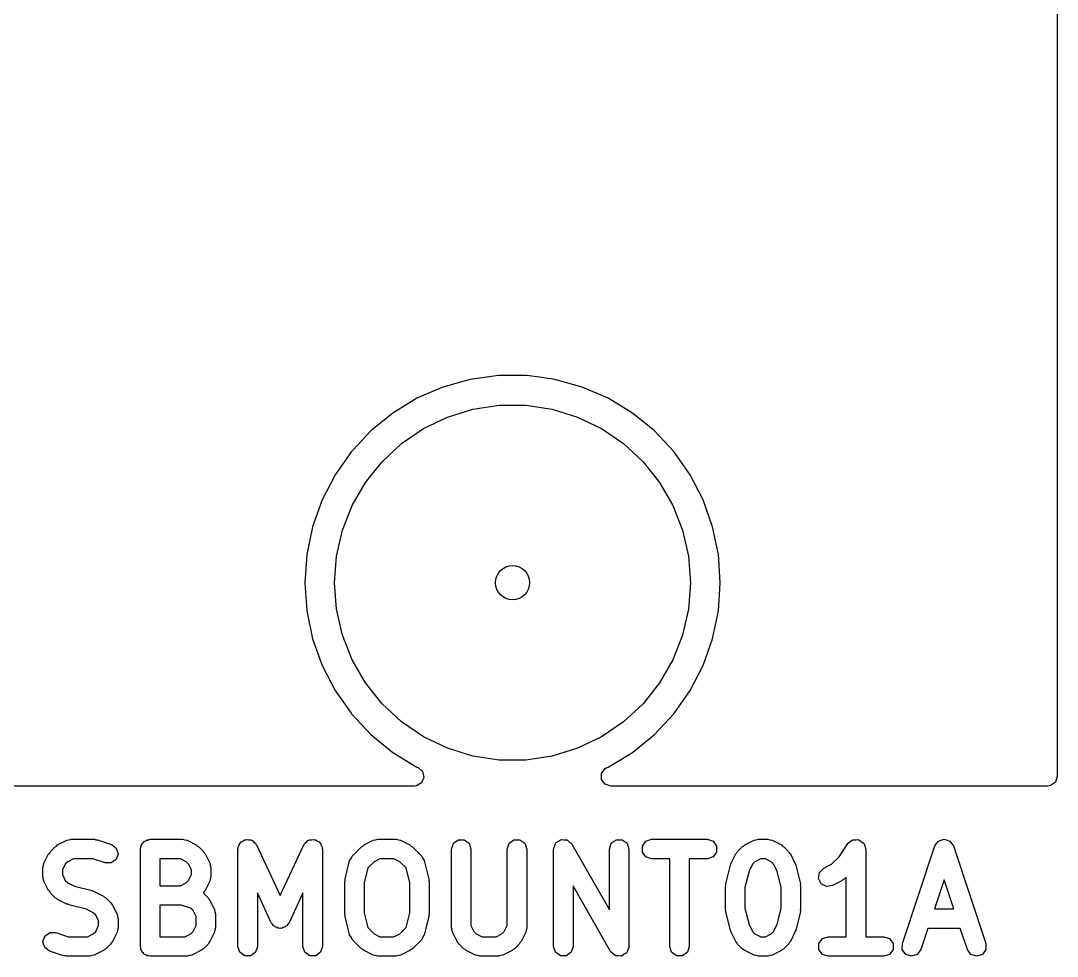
# Model space of a CAD drawing. Extents: x 4.87 to 6.84, y -3.89 to -3.11.
# Drawn here: x 6.4176 to 6.8361, y -3.8702 to -3.4923 of the extents above; entities that cross this region are included whole.
import ezdxf

# ---------------------------------------------------------------- set-up
doc = ezdxf.new("R2010")
doc.units = 0
doc.header["$MEASUREMENT"] = 0
doc.layers.add('BLACK', color=7, linetype='CONTINUOUS')

msp = doc.modelspace()

# ---------------------------------------------------------------- linework, layer by layer
at = {"layer": 'BLACK', "linetype": 'CONTINUOUS'}
for p, q in [((6.83608, -3.19064), (6.83608, -3.79754)), ((6.61042, -3.63561), (6.59908, -3.63717)), ((6.62187, -3.63561), (6.61042, -3.63561)), ((6.62685, -3.6363), (6.62187, -3.63561)), ((6.63321, -3.63717), (6.62685, -3.6363)), ((6.58805, -3.64026), (6.5847, -3.64171)), ((6.59611, -3.638), (6.58805, -3.64026)), ((6.58805, -3.64026), (6.58805, -3.64026)), ((6.58805, -3.64026), (6.58805, -3.64026)), ((6.59908, -3.63717), (6.59611, -3.638)), ((6.59908, -3.63717), (6.59908, -3.63717)), ((6.64423, -3.64026), (6.63321, -3.63717)), ((6.63321, -3.63717), (6.63321, -3.63717)), ((6.63321, -3.63717), (6.63321, -3.63717)), ((6.65473, -3.64482), (6.64423, -3.64026)), ((6.57755, -3.64482), (6.56777, -3.65077)), ((6.5847, -3.64171), (6.57755, -3.64482)), ((6.57755, -3.64482), (6.57755, -3.64482)), ((6.57755, -3.64482), (6.57755, -3.64482)), ((6.57755, -3.64482), (6.57755, -3.64482)), ((6.65756, -3.64654), (6.65473, -3.64482)), ((6.65473, -3.64482), (6.65473, -3.64482)), ((6.65473, -3.64482), (6.65473, -3.64482)), ((6.65473, -3.64482), (6.65473, -3.64482)), ((6.58989, -3.65241), (6.60015, -3.64924)), ((6.60015, -3.64924), (6.61077, -3.64764)), ((6.61077, -3.64764), (6.62151, -3.64764)), ((6.62151, -3.64764), (6.63213, -3.64924)), ((6.63213, -3.64924), (6.64239, -3.65241)), ((6.66451, -3.65077), (6.65756, -3.64654)), ((6.56777, -3.65077), (6.55889, -3.65799)), ((6.56777, -3.65077), (6.56777, -3.65077)), ((6.58022, -3.65707), (6.58989, -3.65241)), ((6.64239, -3.65241), (6.65207, -3.65707)), ((6.67339, -3.65799), (6.66451, -3.65077)), ((6.57134, -3.66312), (6.58022, -3.65707)), ((6.65207, -3.65707), (6.66094, -3.66312)), ((6.55889, -3.65799), (6.55177, -3.66561)), ((6.68121, -3.66636), (6.67339, -3.65799)), ((6.55177, -3.66561), (6.55108, -3.66636)), ((6.56347, -3.67042), (6.57134, -3.66312)), ((6.66094, -3.66312), (6.66881, -3.67042)), ((6.55108, -3.66636), (6.54448, -3.67571)), ((6.55108, -3.66636), (6.55108, -3.66636)), ((6.55678, -3.67882), (6.56347, -3.67042)), ((6.66881, -3.67042), (6.67551, -3.67882)), ((6.68781, -3.67571), (6.68121, -3.66636)), ((6.54448, -3.67571), (6.53921, -3.68587)), ((6.55141, -3.68812), (6.55678, -3.67882)), ((6.67551, -3.67882), (6.68088, -3.68812)), ((6.69307, -3.68587), (6.68781, -3.67571)), ((6.53921, -3.68587), (6.53538, -3.69666)), ((6.69691, -3.69666), (6.69307, -3.68587)), ((6.54748, -3.69811), (6.55141, -3.68812)), ((6.68088, -3.68812), (6.6848, -3.69811)), ((6.53538, -3.69666), (6.53305, -3.70787)), ((6.54509, -3.70858), (6.54748, -3.69811)), ((6.6848, -3.69811), (6.68719, -3.70858)), ((6.69924, -3.70787), (6.69691, -3.69666)), ((6.53305, -3.70787), (6.53227, -3.71929)), ((6.53305, -3.70787), (6.53305, -3.70787)), ((6.69938, -3.70992), (6.69924, -3.70787)), ((6.54429, -3.71929), (6.54509, -3.70858)), ((6.68719, -3.70858), (6.68799, -3.71929)), ((6.70002, -3.71929), (6.69938, -3.70992)), ((6.53227, -3.71929), (6.53227, -3.71929)), ((6.53227, -3.71929), (6.53305, -3.73071)), ((6.54509, -3.73), (6.54429, -3.71929)), ((6.68799, -3.71929), (6.68719, -3.73)), ((6.69984, -3.72187), (6.70002, -3.71929)), ((6.70002, -3.71929), (6.70002, -3.71929)), ((6.69924, -3.73071), (6.69984, -3.72187)), ((6.53305, -3.73071), (6.53305, -3.73071)), ((6.53305, -3.73071), (6.53537, -3.7419)), ((6.54748, -3.74047), (6.54509, -3.73)), ((6.68719, -3.73), (6.6848, -3.74047)), ((6.69691, -3.74192), (6.69924, -3.73071)), ((6.55141, -3.75047), (6.54748, -3.74047)), ((6.6848, -3.74047), (6.68088, -3.75047)), ((6.53537, -3.7419), (6.53538, -3.74192)), ((6.53538, -3.74192), (6.53539, -3.74195)), ((6.53539, -3.74195), (6.53921, -3.75271)), ((6.69307, -3.75271), (6.69691, -3.74192)), ((6.53921, -3.75271), (6.54448, -3.76287)), ((6.55678, -3.75977), (6.55141, -3.75047)), ((6.68088, -3.75047), (6.67551, -3.75977)), ((6.68781, -3.76287), (6.69307, -3.75271)), ((6.56347, -3.76816), (6.55678, -3.75977)), ((6.67551, -3.75977), (6.66881, -3.76816)), ((6.54448, -3.76287), (6.55094, -3.77203)), ((6.68121, -3.77222), (6.68781, -3.76287)), ((6.57134, -3.77547), (6.56347, -3.76816)), ((6.66881, -3.76816), (6.66094, -3.77547)), ((6.55094, -3.77203), (6.55108, -3.77222)), ((6.55108, -3.77222), (6.55889, -3.78059)), ((6.67339, -3.78059), (6.68121, -3.77222)), ((6.58022, -3.78152), (6.57134, -3.77547)), ((6.66094, -3.77547), (6.65207, -3.78152)), ((6.55889, -3.78059), (6.56777, -3.78782)), ((6.58989, -3.78618), (6.58022, -3.78152)), ((6.65207, -3.78152), (6.64239, -3.78618)), ((6.66451, -3.78782), (6.67339, -3.78059)), ((6.60015, -3.78934), (6.58989, -3.78618)), ((6.64239, -3.78618), (6.63213, -3.78934)), ((6.56777, -3.78782), (6.57755, -3.79376)), ((6.61077, -3.79094), (6.60015, -3.78934)), ((6.62151, -3.79094), (6.61077, -3.79094)), ((6.63213, -3.78934), (6.62151, -3.79094)), ((6.65473, -3.79376), (6.66451, -3.78782)), ((6.57755, -3.79376), (6.57803, -3.79397)), ((6.57803, -3.79397), (6.57983, -3.79557)), ((6.57983, -3.79557), (6.58035, -3.79792)), ((6.6521, -3.79634), (6.65352, -3.79439)), ((6.65352, -3.79439), (6.65426, -3.79397)), ((6.65426, -3.79397), (6.65473, -3.79376)), ((6.57939, -3.80013), (6.57732, -3.80135)), ((6.58035, -3.79792), (6.57939, -3.80013)), ((6.6521, -3.79875), (6.6521, -3.79634)), ((6.65352, -3.8007), (6.6521, -3.79875)), ((6.83534, -3.79984), (6.83339, -3.80125)), ((6.83608, -3.79754), (6.83534, -3.79984)), ((6.57647, -3.80144), (6.35834, -3.80144)), ((6.57732, -3.80135), (6.57647, -3.80144)), ((6.65581, -3.80144), (6.65352, -3.8007)), ((6.83219, -3.80144), (6.65581, -3.80144)), ((6.83339, -3.80125), (6.83219, -3.80144)), ((6.43198, -3.82566), (6.43244, -3.82521)), ((6.43244, -3.82521), (6.43618, -3.82334)), ((6.43618, -3.82334), (6.43708, -3.8232)), ((6.43708, -3.8232), (6.43795, -3.82292)), ((6.43795, -3.82292), (6.44732, -3.82292)), ((6.44732, -3.82292), (6.44793, -3.82312)), ((6.44793, -3.82312), (6.44856, -3.82312)), ((6.44856, -3.82312), (6.45419, -3.825)), ((6.45419, -3.825), (6.45615, -3.82644)), ((6.46607, -3.82564), (6.46644, -3.82514)), ((6.46644, -3.82514), (6.46663, -3.82454)), ((6.46663, -3.82454), (6.46714, -3.82418)), ((6.46714, -3.82418), (6.4675, -3.82367)), ((6.4675, -3.82367), (6.4681, -3.82348)), ((6.4681, -3.82348), (6.4686, -3.82311)), ((6.4686, -3.82311), (6.46922, -3.82311)), ((6.46922, -3.82311), (6.46982, -3.82292)), ((6.46982, -3.82292), (6.48294, -3.82292)), ((6.48294, -3.82292), (6.4838, -3.8232)), ((6.4838, -3.8232), (6.4847, -3.82334)), ((6.4847, -3.82334), (6.48845, -3.82521)), ((6.48845, -3.82521), (6.4889, -3.82566)), ((6.50574, -3.82536), (6.506, -3.82454)), ((6.506, -3.82454), (6.50631, -3.82432)), ((6.50631, -3.82432), (6.5065, -3.82398)), ((6.5065, -3.82398), (6.50728, -3.82362)), ((6.50728, -3.82362), (6.50797, -3.82311)), ((6.50797, -3.82311), (6.50836, -3.82311)), ((6.50836, -3.82311), (6.50871, -3.82295)), ((6.50871, -3.82295), (6.50955, -3.82311)), ((6.50955, -3.82311), (6.5104, -3.82311)), ((6.5104, -3.82311), (6.51072, -3.82334)), ((6.51072, -3.82334), (6.51109, -3.82342)), ((6.51109, -3.82342), (6.51168, -3.82404)), ((6.51168, -3.82404), (6.51237, -3.82454)), ((6.51237, -3.82454), (6.51249, -3.82491)), ((6.51249, -3.82491), (6.51275, -3.82519)), ((6.51275, -3.82519), (6.52231, -3.84567)), ((6.52231, -3.84567), (6.53187, -3.82519)), ((6.53187, -3.82519), (6.53213, -3.82491)), ((6.53213, -3.82491), (6.53225, -3.82454)), ((6.53225, -3.82454), (6.53294, -3.82404)), ((6.53294, -3.82404), (6.53353, -3.82342)), ((6.53353, -3.82342), (6.5339, -3.82334)), ((6.5339, -3.82334), (6.53422, -3.82311)), ((6.53422, -3.82311), (6.53507, -3.82311)), ((6.53507, -3.82311), (6.53591, -3.82295)), ((6.53591, -3.82295), (6.53626, -3.82311)), ((6.53626, -3.82311), (6.53665, -3.82311)), ((6.53665, -3.82311), (6.53734, -3.82362)), ((6.53734, -3.82362), (6.53812, -3.82398)), ((6.53812, -3.82398), (6.53831, -3.82432)), ((6.53831, -3.82432), (6.53862, -3.82454)), ((6.53862, -3.82454), (6.53888, -3.82536)), ((6.55571, -3.82566), (6.55617, -3.82521)), ((6.55617, -3.82521), (6.55992, -3.82334)), ((6.55992, -3.82334), (6.56082, -3.8232)), ((6.56082, -3.8232), (6.56168, -3.82292)), ((6.56168, -3.82292), (6.56918, -3.82292)), ((6.56918, -3.82292), (6.57004, -3.8232)), ((6.57004, -3.8232), (6.57094, -3.82334)), ((6.57094, -3.82334), (6.57469, -3.82521)), ((6.57469, -3.82521), (6.57514, -3.82566)), ((6.59149, -3.82686), (6.59224, -3.82454)), ((6.59224, -3.82454), (6.59421, -3.82311)), ((6.59421, -3.82311), (6.59664, -3.82311)), ((6.59664, -3.82311), (6.59861, -3.82454)), ((6.59861, -3.82454), (6.59936, -3.82686)), ((6.61399, -3.82686), (6.61474, -3.82454)), ((6.61474, -3.82454), (6.61671, -3.82311)), ((6.61671, -3.82311), (6.61914, -3.82311)), ((6.61914, -3.82311), (6.62111, -3.82454)), ((6.62111, -3.82454), (6.62186, -3.82686)), ((6.63317, -3.82551), (6.63349, -3.82454)), ((6.63349, -3.82454), (6.63367, -3.82441)), ((6.63367, -3.82441), (6.63376, -3.82421)), ((6.63376, -3.82421), (6.63463, -3.82371)), ((6.63463, -3.82371), (6.63545, -3.82311)), ((6.63545, -3.82311), (6.63568, -3.82311)), ((6.63568, -3.82311), (6.63587, -3.823)), ((6.63587, -3.823), (6.63688, -3.82311)), ((6.63688, -3.82311), (6.63789, -3.82311)), ((6.63789, -3.82311), (6.63807, -3.82325)), ((6.63807, -3.82325), (6.63829, -3.82327)), ((6.63829, -3.82327), (6.63904, -3.82395)), ((6.63904, -3.82395), (6.63986, -3.82454)), ((6.63986, -3.82454), (6.63992, -3.82476)), ((6.63992, -3.82476), (6.64009, -3.82491)), ((6.64009, -3.82491), (6.65523, -3.8514)), ((6.65523, -3.82686), (6.65598, -3.82454)), ((6.65598, -3.82454), (6.65795, -3.82311)), ((6.65795, -3.82311), (6.66038, -3.82311)), ((6.66038, -3.82311), (6.66235, -3.82454)), ((6.66235, -3.82454), (6.6631, -3.82686)), ((6.66855, -3.82564), (6.66998, -3.82367)), ((6.66998, -3.82367), (6.67229, -3.82292)), ((6.67229, -3.82292), (6.69479, -3.82292)), ((6.69479, -3.82292), (6.6971, -3.82367)), ((6.6971, -3.82367), (6.69853, -3.82564)), ((6.70945, -3.82566), (6.7099, -3.82521)), ((6.7099, -3.82521), (6.71365, -3.82334)), ((6.71365, -3.82334), (6.71455, -3.8232)), ((6.71455, -3.8232), (6.71541, -3.82292)), ((6.71541, -3.82292), (6.71916, -3.82292)), ((6.71916, -3.82292), (6.72002, -3.8232)), ((6.72002, -3.8232), (6.72092, -3.82334)), ((6.72092, -3.82334), (6.72467, -3.82521)), ((6.72467, -3.82521), (6.72512, -3.82566)), ((6.74797, -3.82998), (6.7515, -3.82468)), ((6.7515, -3.82468), (6.75157, -3.82462)), ((6.75157, -3.82462), (6.7516, -3.82454)), ((6.7516, -3.82454), (6.75252, -3.82387)), ((6.75252, -3.82387), (6.75341, -3.82317)), ((6.75341, -3.82317), (6.7535, -3.82316)), ((6.7535, -3.82316), (6.75356, -3.82311)), ((6.75356, -3.82311), (6.7547, -3.82311)), ((6.7547, -3.82311), (6.75585, -3.82307)), ((6.75585, -3.82307), (6.75591, -3.82311)), ((6.75591, -3.82311), (6.756, -3.82311)), ((6.756, -3.82311), (6.75692, -3.82379)), ((6.75692, -3.82379), (6.75787, -3.82442)), ((6.75787, -3.82442), (6.7579, -3.8245)), ((6.7579, -3.8245), (6.75797, -3.82454)), ((6.75797, -3.82454), (6.75832, -3.82563)), ((6.78667, -3.82561), (6.78737, -3.82466)), ((6.78737, -3.82466), (6.78806, -3.82369)), ((6.78806, -3.82369), (6.78809, -3.82368)), ((6.78809, -3.82368), (6.78811, -3.82366)), ((6.78811, -3.82366), (6.78924, -3.8233)), ((6.78924, -3.8233), (6.79037, -3.82292)), ((6.79037, -3.82292), (6.7904, -3.82293)), ((6.7904, -3.82293), (6.79043, -3.82292)), ((6.79043, -3.82292), (6.79156, -3.8233)), ((6.79156, -3.8233), (6.79269, -3.82366)), ((6.79269, -3.82366), (6.79271, -3.82368)), ((6.79271, -3.82368), (6.79274, -3.82369)), ((6.79274, -3.82369), (6.79343, -3.82466)), ((6.79343, -3.82466), (6.79414, -3.82561)), ((6.42692, -3.8326), (6.4288, -3.82885)), ((6.4288, -3.82885), (6.42925, -3.82839)), ((6.42925, -3.82839), (6.42954, -3.82782)), ((6.42954, -3.82782), (6.43141, -3.82595)), ((6.43141, -3.82595), (6.43198, -3.82566)), ((6.45688, -3.82876), (6.45611, -3.83107)), ((6.45615, -3.82644), (6.45688, -3.82876)), ((6.46588, -3.82686), (6.46607, -3.82627)), ((6.46588, -3.86623), (6.46588, -3.82686)), ((6.46607, -3.82627), (6.46607, -3.82564)), ((6.4889, -3.82566), (6.48947, -3.82595)), ((6.48947, -3.82595), (6.49135, -3.82782)), ((6.49135, -3.82782), (6.49164, -3.82839)), ((6.49164, -3.82839), (6.49209, -3.82885)), ((6.49209, -3.82885), (6.49396, -3.8326)), ((6.50525, -3.82686), (6.50537, -3.82649)), ((6.50525, -3.86623), (6.50525, -3.82686)), ((6.50532, -3.82611), (6.50574, -3.82536)), ((6.50537, -3.82649), (6.50532, -3.82611)), ((6.53888, -3.82536), (6.5393, -3.82611)), ((6.5393, -3.82611), (6.53925, -3.82649)), ((6.53925, -3.82649), (6.53937, -3.82686)), ((6.53937, -3.82686), (6.53937, -3.86623)), ((6.5514, -3.8297), (6.55515, -3.82595)), ((6.55515, -3.82595), (6.55571, -3.82566)), ((6.57514, -3.82566), (6.57571, -3.82595)), ((6.57571, -3.82595), (6.57946, -3.8297)), ((6.59149, -3.85873), (6.59149, -3.82686)), ((6.59936, -3.82686), (6.59936, -3.8578)), ((6.61399, -3.8578), (6.61399, -3.82686)), ((6.62186, -3.82686), (6.62186, -3.85873)), ((6.63273, -3.82686), (6.6328, -3.82665)), ((6.63273, -3.86623), (6.63273, -3.82686)), ((6.63276, -3.82643), (6.63317, -3.82551)), ((6.6328, -3.82665), (6.63276, -3.82643)), ((6.65523, -3.8514), (6.65523, -3.82686)), ((6.6631, -3.82686), (6.6631, -3.86623)), ((6.66855, -3.82808), (6.66855, -3.82564)), ((6.66998, -3.83004), (6.66855, -3.82808)), ((6.69853, -3.82808), (6.6971, -3.83004)), ((6.69853, -3.82564), (6.69853, -3.82808)), ((6.70439, -3.8326), (6.70626, -3.82885)), ((6.70626, -3.82885), (6.70671, -3.82839)), ((6.70671, -3.82839), (6.707, -3.82782)), ((6.707, -3.82782), (6.70888, -3.82595)), ((6.70888, -3.82595), (6.70945, -3.82566)), ((6.72512, -3.82566), (6.72569, -3.82595)), ((6.72569, -3.82595), (6.72757, -3.82782)), ((6.72757, -3.82782), (6.72786, -3.82839)), ((6.72786, -3.82839), (6.72831, -3.82885)), ((6.72831, -3.82885), (6.73018, -3.8326)), ((6.75832, -3.82563), (6.75871, -3.8267)), ((6.75871, -3.8267), (6.75869, -3.82678)), ((6.75869, -3.82678), (6.75872, -3.82686)), ((6.75872, -3.82686), (6.75872, -3.86229)), ((6.77354, -3.86498), (6.78667, -3.82561)), ((6.79414, -3.82561), (6.80726, -3.86498)), ((6.42651, -3.83436), (6.42679, -3.83349)), ((6.42679, -3.83349), (6.42692, -3.8326)), ((6.43556, -3.83294), (6.43438, -3.83529)), ((6.43653, -3.83197), (6.43556, -3.83294)), ((6.43887, -3.8308), (6.43653, -3.83197)), ((6.44668, -3.8308), (6.43887, -3.8308)), ((6.4517, -3.83247), (6.44668, -3.8308)), ((6.45413, -3.83249), (6.4517, -3.83247)), ((6.45611, -3.83107), (6.45413, -3.83249)), ((6.48201, -3.8308), (6.47375, -3.8308)), ((6.47375, -3.8308), (6.47375, -3.84167)), ((6.48436, -3.83197), (6.48201, -3.8308)), ((6.48533, -3.83294), (6.48436, -3.83197)), ((6.4865, -3.83529), (6.48533, -3.83294)), ((6.49396, -3.8326), (6.4941, -3.83349)), ((6.4941, -3.83349), (6.49438, -3.83436)), ((6.54849, -3.83903), (6.55036, -3.83153)), ((6.55036, -3.83153), (6.55092, -3.83064)), ((6.55092, -3.83064), (6.5514, -3.8297)), ((6.56026, -3.83197), (6.55774, -3.8345)), ((6.56261, -3.8308), (6.56026, -3.83197)), ((6.56825, -3.8308), (6.56261, -3.8308)), ((6.5706, -3.83197), (6.56825, -3.8308)), ((6.57312, -3.8345), (6.5706, -3.83197)), ((6.57946, -3.8297), (6.57994, -3.83064)), ((6.57994, -3.83064), (6.5805, -3.83153)), ((6.5805, -3.83153), (6.58237, -3.83903)), ((6.67229, -3.8308), (6.66998, -3.83004)), ((6.6796, -3.8308), (6.67229, -3.8308)), ((6.6796, -3.86623), (6.6796, -3.8308)), ((6.69479, -3.8308), (6.68748, -3.8308)), ((6.68748, -3.8308), (6.68748, -3.86623)), ((6.6971, -3.83004), (6.69479, -3.8308)), ((6.70222, -3.8409), (6.70409, -3.8334)), ((6.70409, -3.8334), (6.70432, -3.83303)), ((6.70432, -3.83303), (6.70439, -3.8326)), ((6.71302, -3.83294), (6.71163, -3.83573)), ((6.71399, -3.83197), (6.71302, -3.83294)), ((6.71634, -3.8308), (6.71399, -3.83197)), ((6.71823, -3.8308), (6.71634, -3.8308)), ((6.72058, -3.83197), (6.71823, -3.8308)), ((6.72155, -3.83294), (6.72058, -3.83197)), ((6.72294, -3.83573), (6.72155, -3.83294)), ((6.73018, -3.8326), (6.73025, -3.83303)), ((6.73025, -3.83303), (6.73048, -3.8334)), ((6.73048, -3.8334), (6.73235, -3.8409)), ((6.74177, -3.83459), (6.74495, -3.833)), ((6.74495, -3.833), (6.74797, -3.82998)), ((6.42651, -3.83811), (6.42651, -3.83436)), ((6.43438, -3.83529), (6.43438, -3.83718)), ((6.43438, -3.83718), (6.43556, -3.83953)), ((6.48533, -3.83953), (6.4865, -3.83718)), ((6.4865, -3.83718), (6.4865, -3.83529)), ((6.49438, -3.83436), (6.49438, -3.83811)), ((6.55774, -3.8345), (6.55624, -3.84047)), ((6.57462, -3.84047), (6.57312, -3.8345)), ((6.71163, -3.83573), (6.70997, -3.84234)), ((6.7246, -3.84234), (6.72294, -3.83573)), ((6.73964, -3.83869), (6.74004, -3.83629)), ((6.74004, -3.83629), (6.74177, -3.83459)), ((6.42679, -3.83897), (6.42651, -3.83811)), ((6.42692, -3.83987), (6.42679, -3.83897)), ((6.4288, -3.84362), (6.42692, -3.83987)), ((6.43556, -3.83953), (6.43653, -3.8405)), ((6.43653, -3.8405), (6.43932, -3.84189)), ((6.43932, -3.84189), (6.4464, -3.84366)), ((6.47375, -3.84167), (6.48201, -3.84167)), ((6.48201, -3.84167), (6.48436, -3.8405)), ((6.48436, -3.8405), (6.48533, -3.83953)), ((6.49396, -3.83987), (6.49209, -3.84362)), ((6.4941, -3.83897), (6.49396, -3.83987)), ((6.49438, -3.83811), (6.4941, -3.83897)), ((6.54837, -3.83998), (6.54852, -3.83952)), ((6.54837, -3.85311), (6.54837, -3.83998)), ((6.54852, -3.83952), (6.54849, -3.83903)), ((6.55624, -3.84047), (6.55624, -3.85262)), ((6.57462, -3.85262), (6.57462, -3.84047)), ((6.58237, -3.83903), (6.58234, -3.83952)), ((6.58234, -3.83952), (6.58249, -3.83998)), ((6.58249, -3.83998), (6.58249, -3.85311)), ((6.65575, -3.86818), (6.64061, -3.84168)), ((6.64061, -3.84168), (6.64061, -3.86623)), ((6.7021, -3.84186), (6.70225, -3.84139)), ((6.7021, -3.85123), (6.7021, -3.84186)), ((6.70225, -3.84139), (6.70222, -3.8409)), ((6.73235, -3.8409), (6.73232, -3.84139)), ((6.73232, -3.84139), (6.73247, -3.84186)), ((6.73247, -3.84186), (6.73247, -3.85123)), ((6.74073, -3.84087), (6.73964, -3.83869)), ((6.74289, -3.84199), (6.74073, -3.84087)), ((6.74529, -3.84163), (6.74289, -3.84199)), ((6.74904, -3.83975), (6.74529, -3.84163)), ((6.7495, -3.83931), (6.74904, -3.83975)), ((6.75007, -3.83902), (6.7495, -3.83931)), ((6.75084, -3.83824), (6.75007, -3.83902)), ((6.75084, -3.86229), (6.75084, -3.83824)), ((6.7904, -3.83931), (6.78649, -3.85104)), ((6.79431, -3.85104), (6.7904, -3.83931)), ((6.42925, -3.84407), (6.4288, -3.84362)), ((6.42954, -3.84464), (6.42925, -3.84407)), ((6.43141, -3.84652), (6.42954, -3.84464)), ((6.4464, -3.84366), (6.44677, -3.84389)), ((6.44677, -3.84389), (6.4472, -3.84396)), ((6.4472, -3.84396), (6.45095, -3.84583)), ((6.45095, -3.84583), (6.45141, -3.84628)), ((6.49135, -3.84464), (6.49131, -3.84468)), ((6.49131, -3.84468), (6.49135, -3.8447)), ((6.49164, -3.84407), (6.49135, -3.84464)), ((6.49135, -3.8447), (6.49322, -3.84657)), ((6.49209, -3.84362), (6.49164, -3.84407)), ((6.51874, -3.85665), (6.51312, -3.84461)), ((6.51312, -3.84461), (6.51312, -3.86623)), ((6.5315, -3.84461), (6.52588, -3.85665)), ((6.5315, -3.86623), (6.5315, -3.84461)), ((6.70997, -3.84234), (6.70997, -3.85075)), ((6.7246, -3.85075), (6.7246, -3.84234)), ((6.43198, -3.84681), (6.43141, -3.84652)), ((6.43244, -3.84725), (6.43198, -3.84681)), ((6.43618, -3.84913), (6.43244, -3.84725)), ((6.43662, -3.84919), (6.43618, -3.84913)), ((6.43699, -3.84943), (6.43662, -3.84919)), ((6.44407, -3.8512), (6.43699, -3.84943)), ((6.45141, -3.84628), (6.45198, -3.84657)), ((6.45198, -3.84657), (6.45385, -3.84845)), ((6.45385, -3.84845), (6.45414, -3.84902)), ((6.45414, -3.84902), (6.45459, -3.84947)), ((6.45459, -3.84947), (6.45646, -3.85322)), ((6.4823, -3.84954), (6.47375, -3.84954)), ((6.47375, -3.84954), (6.47375, -3.86229)), ((6.48644, -3.85092), (6.4823, -3.84954)), ((6.49322, -3.84657), (6.49351, -3.84714)), ((6.49351, -3.84714), (6.49396, -3.8476)), ((6.49396, -3.8476), (6.49583, -3.85134)), ((6.44686, -3.85259), (6.44407, -3.8512)), ((6.44783, -3.85356), (6.44686, -3.85259)), ((6.44901, -3.85591), (6.44783, -3.85356)), ((6.45646, -3.85322), (6.4566, -3.85412)), ((6.4566, -3.85412), (6.45688, -3.85498)), ((6.4872, -3.85169), (6.48644, -3.85092)), ((6.48838, -3.85404), (6.4872, -3.85169)), ((6.48838, -3.8578), (6.48838, -3.85404)), ((6.49583, -3.85134), (6.49597, -3.85224)), ((6.49597, -3.85224), (6.49625, -3.85311)), ((6.49625, -3.85311), (6.49625, -3.85873)), ((6.54852, -3.85357), (6.54837, -3.85311)), ((6.54849, -3.85406), (6.54852, -3.85357)), ((6.55036, -3.86156), (6.54849, -3.85406)), ((6.55624, -3.85262), (6.55774, -3.85859)), ((6.57312, -3.85859), (6.57462, -3.85262)), ((6.58237, -3.85406), (6.5805, -3.86156)), ((6.58249, -3.85311), (6.58234, -3.85357)), ((6.58234, -3.85357), (6.58237, -3.85406)), ((6.70225, -3.8517), (6.7021, -3.85123)), ((6.70222, -3.85219), (6.70225, -3.8517)), ((6.70409, -3.85968), (6.70222, -3.85219)), ((6.70997, -3.85075), (6.71163, -3.85736)), ((6.72294, -3.85736), (6.7246, -3.85075)), ((6.73235, -3.85219), (6.73048, -3.85968)), ((6.73247, -3.85123), (6.73232, -3.8517)), ((6.73232, -3.8517), (6.73235, -3.85219)), ((6.78649, -3.85104), (6.79431, -3.85104)), ((6.44783, -3.86015), (6.44901, -3.8578)), ((6.44901, -3.8578), (6.44901, -3.85591)), ((6.45688, -3.85873), (6.4566, -3.85959)), ((6.45688, -3.85498), (6.45688, -3.85873)), ((6.4872, -3.86015), (6.48838, -3.8578)), ((6.49625, -3.85873), (6.49597, -3.85959)), ((6.51926, -3.8572), (6.51874, -3.85665)), ((6.51962, -3.85786), (6.51926, -3.8572)), ((6.52007, -3.85807), (6.51962, -3.85786)), ((6.5204, -3.85842), (6.52007, -3.85807)), ((6.52114, -3.85857), (6.5204, -3.85842)), ((6.52183, -3.85889), (6.52114, -3.85857)), ((6.52231, -3.85879), (6.52183, -3.85889)), ((6.52279, -3.85889), (6.52231, -3.85879)), ((6.52348, -3.85857), (6.52279, -3.85889)), ((6.52422, -3.85842), (6.52348, -3.85857)), ((6.52455, -3.85807), (6.52422, -3.85842)), ((6.525, -3.85786), (6.52455, -3.85807)), ((6.52536, -3.8572), (6.525, -3.85786)), ((6.52588, -3.85665), (6.52536, -3.8572)), ((6.55774, -3.85859), (6.56026, -3.86112)), ((6.5706, -3.86112), (6.57312, -3.85859)), ((6.59177, -3.85959), (6.59149, -3.85873)), ((6.59936, -3.8578), (6.60054, -3.86015)), ((6.61281, -3.86015), (6.61399, -3.8578)), ((6.62186, -3.85873), (6.62158, -3.85959)), ((6.71163, -3.85736), (6.71302, -3.86015)), ((6.72155, -3.86015), (6.72294, -3.85736)), ((6.42651, -3.86432), (6.42728, -3.86202)), ((6.42728, -3.86202), (6.42926, -3.8606)), ((6.42926, -3.8606), (6.43169, -3.86062)), ((6.43169, -3.86062), (6.43671, -3.86229)), ((6.43671, -3.86229), (6.44451, -3.86229)), ((6.44451, -3.86229), (6.44686, -3.86112)), ((6.44686, -3.86112), (6.44783, -3.86015)), ((6.45646, -3.86049), (6.45459, -3.86424)), ((6.4566, -3.85959), (6.45646, -3.86049)), ((6.47375, -3.86229), (6.48388, -3.86229)), ((6.48388, -3.86229), (6.48623, -3.86112)), ((6.48623, -3.86112), (6.4872, -3.86015)), ((6.49583, -3.86049), (6.49396, -3.86424)), ((6.49597, -3.85959), (6.49583, -3.86049)), ((6.55092, -3.86245), (6.55036, -3.86156)), ((6.5514, -3.86339), (6.55092, -3.86245)), ((6.56026, -3.86112), (6.56261, -3.86229)), ((6.56261, -3.86229), (6.56825, -3.86229)), ((6.56825, -3.86229), (6.5706, -3.86112)), ((6.57994, -3.86245), (6.57946, -3.86339)), ((6.5805, -3.86156), (6.57994, -3.86245)), ((6.5919, -3.86049), (6.59177, -3.85959)), ((6.59378, -3.86424), (6.5919, -3.86049)), ((6.60054, -3.86015), (6.60151, -3.86112)), ((6.60151, -3.86112), (6.60385, -3.86229)), ((6.60385, -3.86229), (6.60949, -3.86229)), ((6.60949, -3.86229), (6.61184, -3.86112)), ((6.61184, -3.86112), (6.61281, -3.86015)), ((6.62144, -3.86049), (6.61957, -3.86424)), ((6.62158, -3.85959), (6.62144, -3.86049)), ((6.70432, -3.86006), (6.70409, -3.85968)), ((6.70439, -3.86049), (6.70432, -3.86006)), ((6.70626, -3.86424), (6.70439, -3.86049)), ((6.71302, -3.86015), (6.71399, -3.86112)), ((6.71399, -3.86112), (6.71634, -3.86229)), ((6.71634, -3.86229), (6.71823, -3.86229)), ((6.71823, -3.86229), (6.72058, -3.86112)), ((6.72058, -3.86112), (6.72155, -3.86015)), ((6.73018, -3.86049), (6.72831, -3.86424)), ((6.73025, -3.86006), (6.73018, -3.86049)), ((6.73048, -3.85968), (6.73025, -3.86006)), ((6.74122, -3.86304), (6.74353, -3.86229)), ((6.74353, -3.86229), (6.75084, -3.86229)), ((6.75872, -3.86229), (6.76603, -3.86229)), ((6.76603, -3.86229), (6.76834, -3.86304)), ((6.78386, -3.85892), (6.78101, -3.86747)), ((6.79694, -3.85892), (6.78386, -3.85892)), ((6.79979, -3.86747), (6.79694, -3.85892)), ((6.42724, -3.86664), (6.42651, -3.86432)), ((6.4292, -3.86809), (6.42724, -3.86664)), ((6.45198, -3.86714), (6.45141, -3.86743)), ((6.45385, -3.86526), (6.45198, -3.86714)), ((6.45414, -3.86469), (6.45385, -3.86526)), ((6.45459, -3.86424), (6.45414, -3.86469)), ((6.46607, -3.86682), (6.46588, -3.86623)), ((6.46607, -3.86745), (6.46607, -3.86682)), ((6.49135, -3.86714), (6.49078, -3.86743)), ((6.49322, -3.86526), (6.49135, -3.86714)), ((6.49351, -3.86469), (6.49322, -3.86526)), ((6.49396, -3.86424), (6.49351, -3.86469)), ((6.506, -3.86854), (6.50525, -3.86623)), ((6.51312, -3.86623), (6.51237, -3.86854)), ((6.53225, -3.86854), (6.5315, -3.86623)), ((6.53937, -3.86623), (6.53862, -3.86854)), ((6.55515, -3.86714), (6.5514, -3.86339)), ((6.55571, -3.86743), (6.55515, -3.86714)), ((6.57571, -3.86714), (6.57514, -3.86743)), ((6.57946, -3.86339), (6.57571, -3.86714)), ((6.59423, -3.86469), (6.59378, -3.86424)), ((6.59452, -3.86526), (6.59423, -3.86469)), ((6.59639, -3.86714), (6.59452, -3.86526)), ((6.59696, -3.86743), (6.59639, -3.86714)), ((6.61696, -3.86714), (6.61639, -3.86743)), ((6.61883, -3.86526), (6.61696, -3.86714)), ((6.61912, -3.86469), (6.61883, -3.86526)), ((6.61957, -3.86424), (6.61912, -3.86469)), ((6.63349, -3.86854), (6.63273, -3.86623)), ((6.64061, -3.86623), (6.63986, -3.86854)), ((6.66308, -3.86666), (6.66267, -3.86758)), ((6.6631, -3.86623), (6.66304, -3.86644)), ((6.66304, -3.86644), (6.66308, -3.86666)), ((6.68035, -3.86854), (6.6796, -3.86623)), ((6.68748, -3.86623), (6.68672, -3.86854)), ((6.70671, -3.86469), (6.70626, -3.86424)), ((6.707, -3.86526), (6.70671, -3.86469)), ((6.70888, -3.86714), (6.707, -3.86526)), ((6.70945, -3.86743), (6.70888, -3.86714)), ((6.72569, -3.86714), (6.72512, -3.86743)), ((6.72757, -3.86526), (6.72569, -3.86714)), ((6.72786, -3.86469), (6.72757, -3.86526)), ((6.72831, -3.86424), (6.72786, -3.86469)), ((6.73979, -3.86501), (6.74122, -3.86304)), ((6.73979, -3.86745), (6.73979, -3.86501)), ((6.76834, -3.86304), (6.76977, -3.86501)), ((6.76977, -3.86501), (6.76977, -3.86745)), ((6.77352, -3.86742), (6.77354, -3.86498)), ((6.80726, -3.86498), (6.80728, -3.86742)), ((6.43483, -3.86996), (6.4292, -3.86809)), ((6.43546, -3.86997), (6.43483, -3.86996)), ((6.43607, -3.87017), (6.43546, -3.86997)), ((6.44544, -3.87017), (6.43607, -3.87017)), ((6.44631, -3.86989), (6.44544, -3.87017)), ((6.4472, -3.86975), (6.44631, -3.86989)), ((6.45095, -3.86788), (6.4472, -3.86975)), ((6.45141, -3.86743), (6.45095, -3.86788)), ((6.46644, -3.86795), (6.46607, -3.86745)), ((6.46663, -3.86854), (6.46644, -3.86795)), ((6.46714, -3.86891), (6.46663, -3.86854)), ((6.4675, -3.86941), (6.46714, -3.86891)), ((6.4681, -3.86961), (6.4675, -3.86941)), ((6.4686, -3.86997), (6.4681, -3.86961)), ((6.46922, -3.86997), (6.4686, -3.86997)), ((6.46982, -3.87017), (6.46922, -3.86997)), ((6.48481, -3.87017), (6.46982, -3.87017)), ((6.48568, -3.86989), (6.48481, -3.87017)), ((6.48658, -3.86975), (6.48568, -3.86989)), ((6.49032, -3.86788), (6.48658, -3.86975)), ((6.49078, -3.86743), (6.49032, -3.86788)), ((6.50797, -3.86997), (6.506, -3.86854)), ((6.5104, -3.86997), (6.50797, -3.86997)), ((6.51237, -3.86854), (6.5104, -3.86997)), ((6.53422, -3.86997), (6.53225, -3.86854)), ((6.53665, -3.86997), (6.53422, -3.86997)), ((6.53862, -3.86854), (6.53665, -3.86997)), ((6.55617, -3.86788), (6.55571, -3.86743)), ((6.55992, -3.86975), (6.55617, -3.86788)), ((6.56082, -3.86989), (6.55992, -3.86975)), ((6.56168, -3.87017), (6.56082, -3.86989)), ((6.56918, -3.87017), (6.56168, -3.87017)), ((6.57004, -3.86989), (6.56918, -3.87017)), ((6.57094, -3.86975), (6.57004, -3.86989)), ((6.57469, -3.86788), (6.57094, -3.86975)), ((6.57514, -3.86743), (6.57469, -3.86788)), ((6.59741, -3.86788), (6.59696, -3.86743)), ((6.60116, -3.86975), (6.59741, -3.86788)), ((6.60206, -3.86989), (6.60116, -3.86975)), ((6.60292, -3.87017), (6.60206, -3.86989)), ((6.61042, -3.87017), (6.60292, -3.87017)), ((6.61129, -3.86989), (6.61042, -3.87017)), ((6.61218, -3.86975), (6.61129, -3.86989)), ((6.61593, -3.86788), (6.61218, -3.86975)), ((6.61639, -3.86743), (6.61593, -3.86788)), ((6.63545, -3.86997), (6.63349, -3.86854)), ((6.63789, -3.86997), (6.63545, -3.86997)), ((6.63986, -3.86854), (6.63789, -3.86997)), ((6.65591, -3.86833), (6.65575, -3.86818)), ((6.65598, -3.86854), (6.65591, -3.86833)), ((6.6568, -3.86914), (6.65598, -3.86854)), ((6.65755, -3.86982), (6.6568, -3.86914)), ((6.65777, -3.86984), (6.65755, -3.86982)), ((6.65795, -3.86997), (6.65777, -3.86984)), ((6.65896, -3.86997), (6.65795, -3.86997)), ((6.65997, -3.87008), (6.65896, -3.86997)), ((6.66016, -3.86997), (6.65997, -3.87008)), ((6.66038, -3.86997), (6.66016, -3.86997)), ((6.6612, -3.86938), (6.66038, -3.86997)), ((6.66208, -3.86888), (6.6612, -3.86938)), ((6.66217, -3.86867), (6.66208, -3.86888)), ((6.66235, -3.86854), (6.66217, -3.86867)), ((6.66267, -3.86758), (6.66235, -3.86854)), ((6.68232, -3.86997), (6.68035, -3.86854)), ((6.68476, -3.86997), (6.68232, -3.86997)), ((6.68672, -3.86854), (6.68476, -3.86997)), ((6.7099, -3.86788), (6.70945, -3.86743)), ((6.71365, -3.86975), (6.7099, -3.86788)), ((6.71455, -3.86989), (6.71365, -3.86975)), ((6.71541, -3.87017), (6.71455, -3.86989)), ((6.71916, -3.87017), (6.71541, -3.87017)), ((6.72002, -3.86989), (6.71916, -3.87017)), ((6.72092, -3.86975), (6.72002, -3.86989)), ((6.72467, -3.86788), (6.72092, -3.86975)), ((6.72512, -3.86743), (6.72467, -3.86788)), ((6.74122, -3.86941), (6.73979, -3.86745)), ((6.74353, -3.87017), (6.74122, -3.86941)), ((6.76603, -3.87017), (6.74353, -3.87017)), ((6.76834, -3.86941), (6.76603, -3.87017)), ((6.76977, -3.86745), (6.76834, -3.86941)), ((6.77494, -3.8694), (6.77352, -3.86742)), ((6.77725, -3.87017), (6.77494, -3.8694)), ((6.77957, -3.86943), (6.77725, -3.87017)), ((6.78101, -3.86747), (6.77957, -3.86943)), ((6.80123, -3.86943), (6.79979, -3.86747)), ((6.80355, -3.87017), (6.80123, -3.86943)), ((6.80586, -3.8694), (6.80355, -3.87017)), ((6.80728, -3.86742), (6.80586, -3.8694))]:
    msp.add_line(p, q, dxfattribs=at)
at = {"layer": 'BLACK'}
msp.add_circle((6.61614, -3.71929), 0.00689, dxfattribs=at)

doc.saveas('drawing.dxf')
